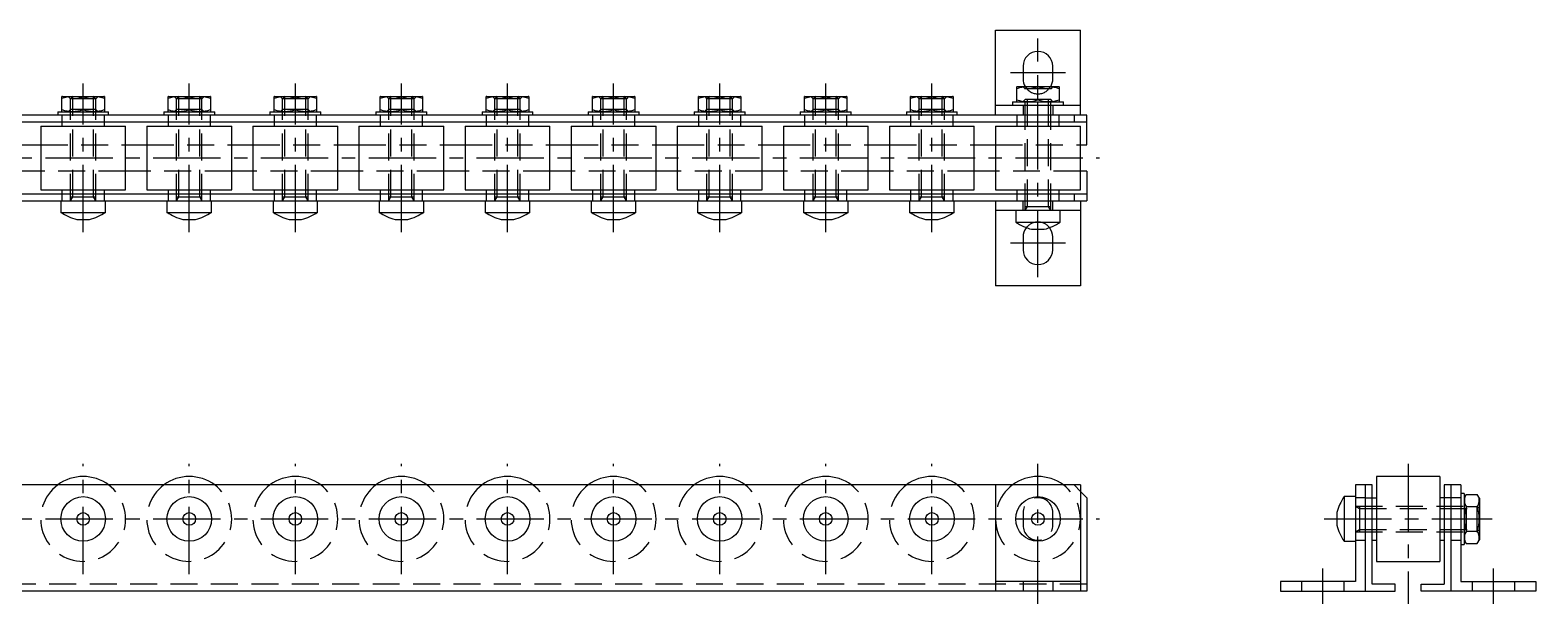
# Model space of a CAD drawing. Extents: x -3 to 704, y -8 to 142.
# Drawn here: x 349 to 703.8, y 7 to 142.1 of the extents above; entities that cross this region are included whole.
import ezdxf

# ---------------------------------------------------------------- set-up
doc = ezdxf.new("R2010")
doc.units = 0
doc.header["$LTSCALE"] = 0.5
doc.linetypes.add('CENTER', pattern=[50.8, 31.75, -6.35, 6.35, -6.35])
doc.linetypes.add('DASHED', pattern=[19.05, 12.7, -6.35])
for name, color, linetype in [('MSM_CENTER', 1, 'CENTER'), ('MSM_CONTINUOUS', 7, 'CONTINUOUS'), ('MSM_DASHED', 4, 'DASHED')]:
    doc.layers.add(name, color=color, linetype=linetype)

msp = doc.modelspace()

# ---------------------------------------------------------------- linework, layer by layer
at = {"layer": 'MSM_CENTER'}
for p, q in [((586.5, 83.91), (586.5, 140.11)), ((580, 132.11), (593, 132.11)), ((361.5, 94.51), (361.5, 129.51)), ((386.5, 94.51), (386.5, 129.51)), ((411.5, 94.51), (411.5, 129.51)), ((436.5, 94.51), (436.5, 129.51)), ((461.5, 94.51), (461.5, 129.51)), ((486.5, 94.51), (486.5, 129.51)), ((511.5, 94.51), (511.5, 129.51)), ((536.5, 94.51), (536.5, 129.51)), ((561.5, 94.51), (561.5, 129.51)), ((-3, 112.01), (601, 112.01)), ((593, 91.91), (580, 91.91)), ((361.5, 14), (361.5, 40)), ((386.5, 14), (386.5, 40)), ((411.5, 14), (411.5, 40)), ((436.5, 14), (436.5, 40)), ((461.5, 14), (461.5, 40)), ((486.5, 14), (486.5, 40)), ((511.5, 14), (511.5, 40)), ((536.5, 14), (536.5, 40)), ((561.5, 14), (561.5, 40)), ((586.5, 7), (586.5, 40)), ((673.74, 40), (673.74, 7)), ((-3, 27), (601, 27)), ((653.94, 27), (693.54, 27)), ((653.64, 7), (653.64, 15.3)), ((693.84, 7), (693.84, 15.3))]:
    msp.add_line(p, q, dxfattribs=at)
at = {"layer": 'MSM_CONTINUOUS'}
for p, q in [((576.5, 122.11), (576.5, 142.11)), ((576.5, 142.11), (596.5, 142.11)), ((596.5, 122.11), (596.5, 142.11)), ((583, 133.61), (583, 130.61)), ((590, 130.61), (590, 133.61)), ((581.6, 128.81), (581.5, 128.75)), ((581.5, 125.27), (581.5, 128.75)), ((581.6, 128.81), (591.4, 128.81)), ((586.5, 125.72), (586.5, 128.31)), ((591.5, 128.75), (591.4, 128.81)), ((591.5, 128.75), (591.5, 125.27)), ((356.6, 126.51), (356.5, 126.45)), ((356.5, 122.97), (356.5, 126.45)), ((356.6, 126.51), (366.4, 126.51)), ((361.5, 123.42), (361.5, 126.01)), ((366.5, 126.45), (366.4, 126.51)), ((366.5, 126.45), (366.5, 122.97)), ((381.6, 126.51), (381.5, 126.45)), ((381.5, 122.97), (381.5, 126.45)), ((381.6, 126.51), (391.4, 126.51)), ((386.5, 123.42), (386.5, 126.01)), ((391.5, 126.45), (391.4, 126.51)), ((391.5, 126.45), (391.5, 122.97)), ((406.6, 126.51), (406.5, 126.45)), ((406.5, 122.97), (406.5, 126.45)), ((406.6, 126.51), (416.4, 126.51)), ((411.5, 123.42), (411.5, 126.01)), ((416.5, 126.45), (416.4, 126.51)), ((416.5, 126.45), (416.5, 122.97)), ((431.6, 126.51), (431.5, 126.45)), ((431.5, 122.97), (431.5, 126.45)), ((431.6, 126.51), (441.4, 126.51)), ((436.5, 123.42), (436.5, 126.01)), ((441.5, 126.45), (441.4, 126.51)), ((441.5, 126.45), (441.5, 122.97)), ((456.6, 126.51), (456.5, 126.45)), ((456.5, 122.97), (456.5, 126.45)), ((456.6, 126.51), (466.4, 126.51)), ((461.5, 123.42), (461.5, 126.01)), ((466.5, 126.45), (466.4, 126.51)), ((466.5, 126.45), (466.5, 122.97)), ((481.6, 126.51), (481.5, 126.45)), ((481.5, 122.97), (481.5, 126.45)), ((481.6, 126.51), (491.4, 126.51)), ((486.5, 123.42), (486.5, 126.01)), ((491.5, 126.45), (491.4, 126.51)), ((491.5, 126.45), (491.5, 122.97)), ((506.6, 126.51), (506.5, 126.45)), ((506.5, 122.97), (506.5, 126.45)), ((506.6, 126.51), (516.4, 126.51)), ((511.5, 123.42), (511.5, 126.01)), ((516.5, 126.45), (516.4, 126.51)), ((516.5, 126.45), (516.5, 122.97)), ((531.6, 126.51), (531.5, 126.45)), ((531.5, 122.97), (531.5, 126.45)), ((531.6, 126.51), (541.4, 126.51)), ((536.5, 123.42), (536.5, 126.01)), ((541.5, 126.45), (541.4, 126.51)), ((541.5, 126.45), (541.5, 122.97)), ((556.6, 126.51), (556.5, 126.45)), ((556.5, 122.97), (556.5, 126.45)), ((556.6, 126.51), (566.4, 126.51)), ((561.5, 123.42), (561.5, 126.01)), ((566.5, 126.45), (566.4, 126.51)), ((566.5, 126.45), (566.5, 122.97)), ((576.5, 124.41), (596.5, 124.41)), ((580.5, 125.21), (580.5, 124.41)), ((580.5, 125.21), (592.5, 125.21)), ((581.5, 125.27), (581.6, 125.21)), ((591.4, 125.21), (591.5, 125.27)), ((592.5, 124.41), (592.5, 125.21)), ((598, 122.11), (0, 122.11)), ((355.5, 122.91), (355.5, 122.11)), ((355.5, 122.91), (367.5, 122.91)), ((356.5, 122.97), (356.6, 122.91)), ((366.4, 122.91), (366.5, 122.97)), ((367.5, 122.11), (367.5, 122.91)), ((380.5, 122.91), (380.5, 122.11)), ((380.5, 122.91), (392.5, 122.91)), ((381.5, 122.97), (381.6, 122.91)), ((391.4, 122.91), (391.5, 122.97)), ((392.5, 122.11), (392.5, 122.91)), ((405.5, 122.91), (405.5, 122.11)), ((405.5, 122.91), (417.5, 122.91)), ((406.5, 122.97), (406.6, 122.91)), ((416.4, 122.91), (416.5, 122.97)), ((417.5, 122.11), (417.5, 122.91)), ((430.5, 122.91), (430.5, 122.11)), ((430.5, 122.91), (442.5, 122.91)), ((431.5, 122.97), (431.6, 122.91)), ((441.4, 122.91), (441.5, 122.97)), ((442.5, 122.11), (442.5, 122.91)), ((455.5, 122.91), (455.5, 122.11)), ((455.5, 122.91), (467.5, 122.91)), ((456.5, 122.97), (456.6, 122.91)), ((466.4, 122.91), (466.5, 122.97)), ((467.5, 122.11), (467.5, 122.91)), ((480.5, 122.91), (480.5, 122.11)), ((480.5, 122.91), (492.5, 122.91)), ((481.5, 122.97), (481.6, 122.91)), ((491.4, 122.91), (491.5, 122.97)), ((492.5, 122.11), (492.5, 122.91)), ((505.5, 122.91), (505.5, 122.11)), ((505.5, 122.91), (517.5, 122.91)), ((506.5, 122.97), (506.6, 122.91)), ((516.4, 122.91), (516.5, 122.97)), ((517.5, 122.11), (517.5, 122.91)), ((530.5, 122.91), (530.5, 122.11)), ((530.5, 122.91), (542.5, 122.91)), ((531.5, 122.97), (531.6, 122.91)), ((541.4, 122.91), (541.5, 122.97)), ((542.5, 122.11), (542.5, 122.91)), ((555.5, 122.91), (555.5, 122.11)), ((555.5, 122.91), (567.5, 122.91)), ((556.5, 122.97), (556.6, 122.91)), ((566.4, 122.91), (566.5, 122.97)), ((567.5, 122.11), (567.5, 122.91)), ((595, 122.11), (595, 120.51)), ((598, 115.11), (598, 122.11)), ((0, 120.51), (598, 120.51)), ((351.5, 119.51), (351.5, 104.51)), ((351.5, 119.51), (371.5, 119.51)), ((356.5, 120.51), (356.5, 119.51)), ((366.5, 119.51), (366.5, 120.51)), ((371.5, 104.51), (371.5, 119.51)), ((376.5, 119.51), (376.5, 104.51)), ((376.5, 119.51), (396.5, 119.51)), ((381.5, 120.51), (381.5, 119.51)), ((391.5, 119.51), (391.5, 120.51)), ((396.5, 104.51), (396.5, 119.51)), ((401.5, 119.51), (401.5, 104.51)), ((401.5, 119.51), (421.5, 119.51)), ((406.5, 120.51), (406.5, 119.51)), ((416.5, 119.51), (416.5, 120.51)), ((421.5, 104.51), (421.5, 119.51)), ((426.5, 119.51), (426.5, 104.51)), ((426.5, 119.51), (446.5, 119.51)), ((431.5, 120.51), (431.5, 119.51)), ((441.5, 119.51), (441.5, 120.51)), ((446.5, 104.51), (446.5, 119.51)), ((451.5, 119.51), (451.5, 104.51)), ((451.5, 119.51), (471.5, 119.51)), ((456.5, 120.51), (456.5, 119.51)), ((466.5, 119.51), (466.5, 120.51)), ((471.5, 104.51), (471.5, 119.51)), ((476.5, 119.51), (476.5, 104.51)), ((476.5, 119.51), (496.5, 119.51)), ((481.5, 120.51), (481.5, 119.51)), ((491.5, 119.51), (491.5, 120.51)), ((496.5, 104.51), (496.5, 119.51)), ((501.5, 119.51), (501.5, 104.51)), ((501.5, 119.51), (521.5, 119.51)), ((506.5, 120.51), (506.5, 119.51)), ((516.5, 119.51), (516.5, 120.51)), ((521.5, 104.51), (521.5, 119.51)), ((526.5, 119.51), (526.5, 104.51)), ((526.5, 119.51), (546.5, 119.51)), ((531.5, 120.51), (531.5, 119.51)), ((541.5, 119.51), (541.5, 120.51)), ((546.5, 104.51), (546.5, 119.51)), ((551.5, 119.51), (551.5, 104.51)), ((551.5, 119.51), (571.5, 119.51)), ((556.5, 120.51), (556.5, 119.51)), ((566.5, 119.51), (566.5, 120.51)), ((571.5, 104.51), (571.5, 119.51)), ((576.5, 119.51), (576.5, 104.51)), ((576.5, 119.51), (596.5, 119.51)), ((581.5, 120.51), (581.5, 119.51)), ((591.5, 119.51), (591.5, 120.51)), ((596.5, 104.51), (596.5, 119.51)), ((346.5, 115.11), (351.5, 115.11)), ((371.5, 115.11), (376.5, 115.11)), ((396.5, 115.11), (401.5, 115.11)), ((421.5, 115.11), (426.5, 115.11)), ((446.5, 115.11), (451.5, 115.11)), ((471.5, 115.11), (476.5, 115.11)), ((496.5, 115.11), (501.5, 115.11)), ((521.5, 115.11), (526.5, 115.11)), ((546.5, 115.11), (551.5, 115.11)), ((571.5, 115.11), (576.5, 115.11)), ((596.5, 115.11), (598, 115.11)), ((351.5, 108.91), (346.5, 108.91)), ((376.5, 108.91), (371.5, 108.91)), ((401.5, 108.91), (396.5, 108.91)), ((426.5, 108.91), (421.5, 108.91)), ((451.5, 108.91), (446.5, 108.91)), ((476.5, 108.91), (471.5, 108.91)), ((501.5, 108.91), (496.5, 108.91)), ((526.5, 108.91), (521.5, 108.91)), ((551.5, 108.91), (546.5, 108.91)), ((576.5, 108.91), (571.5, 108.91)), ((598, 108.91), (596.5, 108.91)), ((598, 108.91), (598, 101.91)), ((598, 103.51), (0, 103.51)), ((351.5, 104.51), (371.5, 104.51)), ((356.5, 104.51), (356.5, 103.51)), ((366.5, 103.51), (366.5, 104.51)), ((376.5, 104.51), (396.5, 104.51)), ((381.5, 104.51), (381.5, 103.51)), ((391.5, 103.51), (391.5, 104.51)), ((401.5, 104.51), (421.5, 104.51)), ((406.5, 104.51), (406.5, 103.51)), ((416.5, 103.51), (416.5, 104.51)), ((426.5, 104.51), (446.5, 104.51)), ((431.5, 104.51), (431.5, 103.51)), ((441.5, 103.51), (441.5, 104.51)), ((451.5, 104.51), (471.5, 104.51)), ((456.5, 104.51), (456.5, 103.51)), ((466.5, 103.51), (466.5, 104.51)), ((476.5, 104.51), (496.5, 104.51)), ((481.5, 104.51), (481.5, 103.51)), ((491.5, 103.51), (491.5, 104.51)), ((501.5, 104.51), (521.5, 104.51)), ((506.5, 104.51), (506.5, 103.51)), ((516.5, 103.51), (516.5, 104.51)), ((526.5, 104.51), (546.5, 104.51)), ((531.5, 104.51), (531.5, 103.51)), ((541.5, 103.51), (541.5, 104.51)), ((551.5, 104.51), (571.5, 104.51)), ((556.5, 104.51), (556.5, 103.51)), ((566.5, 103.51), (566.5, 104.51)), ((576.5, 104.51), (596.5, 104.51)), ((581.5, 104.51), (581.5, 103.51)), ((591.5, 103.51), (591.5, 104.51)), ((595, 103.51), (595, 101.91)), ((0, 101.91), (598, 101.91)), ((356.25, 101.91), (356.25, 99.2)), ((366.75, 99.2), (366.75, 101.91)), ((381.25, 101.91), (381.25, 99.2)), ((391.75, 99.2), (391.75, 101.91)), ((406.25, 101.91), (406.25, 99.2)), ((416.75, 99.2), (416.75, 101.91)), ((431.25, 101.91), (431.25, 99.2)), ((441.75, 99.2), (441.75, 101.91)), ((456.25, 101.91), (456.25, 99.2)), ((466.75, 99.2), (466.75, 101.91)), ((481.25, 101.91), (481.25, 99.2)), ((491.75, 99.2), (491.75, 101.91)), ((506.25, 101.91), (506.25, 99.2)), ((516.75, 99.2), (516.75, 101.91)), ((531.25, 101.91), (531.25, 99.2)), ((541.75, 99.2), (541.75, 101.91)), ((556.25, 101.91), (556.25, 99.2)), ((566.75, 99.2), (566.75, 101.91)), ((576.5, 101.91), (576.5, 81.91)), ((596.5, 99.61), (576.5, 99.61)), ((581.25, 99.61), (581.25, 96.9)), ((591.75, 96.9), (591.75, 99.61)), ((596.5, 101.91), (596.5, 81.91)), ((356.25, 99.2), (366.75, 99.2)), ((360.01, 97.51), (362.99, 97.51)), ((381.25, 99.2), (391.75, 99.2)), ((385.01, 97.51), (387.99, 97.51)), ((406.25, 99.2), (416.75, 99.2)), ((410.01, 97.51), (412.99, 97.51)), ((431.25, 99.2), (441.75, 99.2)), ((435.01, 97.51), (437.99, 97.51)), ((456.25, 99.2), (466.75, 99.2)), ((460.01, 97.51), (462.99, 97.51)), ((481.25, 99.2), (491.75, 99.2)), ((485.01, 97.51), (487.99, 97.51)), ((506.25, 99.2), (516.75, 99.2)), ((510.01, 97.51), (512.99, 97.51)), ((531.25, 99.2), (541.75, 99.2)), ((535.01, 97.51), (537.99, 97.51)), ((556.25, 99.2), (566.75, 99.2)), ((560.01, 97.51), (562.99, 97.51)), ((581.25, 96.9), (591.75, 96.9)), ((583, 93.41), (583, 90.41)), ((585.01, 95.21), (587.99, 95.21)), ((590, 90.41), (590, 93.41)), ((596.5, 81.91), (576.5, 81.91)), ((666.24, 37), (666.24, 17)), ((681.24, 37), (666.24, 37)), ((681.24, 37), (681.24, 17)), ((596.5, 35), (1.5, 35)), ((576.5, 35), (576.5, 10)), ((596.5, 35), (596.5, 10)), ((596.5, 33.5), (598, 32)), ((598, 32), (598, 10)), ((658.63, 32.25), (658.63, 21.75)), ((661.34, 32.25), (658.63, 32.25)), ((665.24, 35), (661.34, 35)), ((661.34, 35), (661.34, 12.3)), ((663.64, 35), (663.64, 10)), ((663.64, 32), (666.24, 32)), ((665.24, 11.6), (665.24, 35)), ((683.84, 32), (681.24, 32)), ((682.24, 35), (682.24, 11.6)), ((686.14, 35), (682.24, 35)), ((683.84, 10), (683.84, 35)), ((686.14, 35), (686.14, 12.3)), ((686.94, 33), (686.14, 33)), ((686.94, 33), (686.94, 21)), ((687.44, 32.77), (686.94, 31.9)), ((687.44, 32.77), (690.03, 32.77)), ((690.54, 31.9), (690.03, 32.77)), ((656.94, 28.49), (656.94, 25.51)), ((687.44, 29.89), (690.03, 29.89)), ((690.54, 31.9), (690.54, 22.1)), ((658.63, 21.75), (661.34, 21.75)), ((665.24, 22), (666.24, 22)), ((681.24, 22), (682.24, 22)), ((686.94, 22.1), (687.44, 21.23)), ((687.44, 24.11), (690.03, 24.11)), ((690.03, 21.23), (690.54, 22.1)), ((686.14, 21), (686.94, 21)), ((687.44, 21.23), (690.03, 21.23)), ((666.24, 17), (681.24, 17)), ((596.5, 12.3), (576.5, 12.3)), ((661.34, 12.3), (643.64, 12.3)), ((643.64, 12.3), (643.64, 10)), ((670.64, 11.6), (665.24, 11.6)), ((670.64, 10), (670.64, 11.6)), ((676.84, 11.6), (682.24, 11.6)), ((676.84, 10), (676.84, 11.6)), ((686.14, 12.3), (703.84, 12.3)), ((703.84, 12.3), (703.84, 10)), ((598, 10), (0, 10)), ((643.64, 10), (670.64, 10)), ((703.84, 10), (676.84, 10))]:
    msp.add_line(p, q, dxfattribs=at)
for centre, radius in [((361.5, 27), 5.25), ((386.5, 27), 5.25), ((411.5, 27), 5.25), ((436.5, 27), 5.25), ((461.5, 27), 5.25), ((486.5, 27), 5.25), ((511.5, 27), 5.25), ((536.5, 27), 5.25), ((561.5, 27), 5.25), ((586.5, 27), 5.25), ((361.5, 27), 1.49), ((386.5, 27), 1.49), ((411.5, 27), 1.49), ((436.5, 27), 1.49), ((461.5, 27), 1.49), ((486.5, 27), 1.49), ((511.5, 27), 1.49), ((536.5, 27), 1.49), ((561.5, 27), 1.49), ((586.5, 27), 1.49)]:
    msp.add_circle(centre, radius, dxfattribs=at)
for centre, radius, start, end in [((586.5, 133.61), 3.5, 0, 180), ((584, 121.38), 7.37, 70.1592, 109.8408), ((586.5, 130.61), 3.5, 180, 210.9497), ((589, 121.38), 7.37, 70.1592, 109.8408), ((586.5, 130.61), 3.5, 329.0503, 0), ((359, 119.08), 7.37, 70.1592, 109.8408), ((364, 119.08), 7.37, 70.1592, 109.8408), ((384, 119.08), 7.37, 70.1592, 109.8408), ((389, 119.08), 7.37, 70.1592, 109.8408), ((409, 119.08), 7.37, 70.1592, 109.8408), ((414, 119.08), 7.37, 70.1592, 109.8408), ((434, 119.08), 7.37, 70.1592, 109.8408), ((439, 119.08), 7.37, 70.1592, 109.8408), ((459, 119.08), 7.37, 70.1592, 109.8408), ((464, 119.08), 7.37, 70.1592, 109.8408), ((484, 119.08), 7.37, 70.1592, 109.8408), ((489, 119.08), 7.37, 70.1592, 109.8408), ((509, 119.08), 7.37, 70.1592, 109.8408), ((514, 119.08), 7.37, 70.1592, 109.8408), ((534, 119.08), 7.37, 70.1592, 109.8408), ((539, 119.08), 7.37, 70.1592, 109.8408), ((559, 119.08), 7.37, 70.1592, 109.8408), ((564, 119.08), 7.37, 70.1592, 109.8408), ((584, 132.64), 7.37, 250.1592, 289.8408), ((589, 132.64), 7.37, 250.1592, 289.8408), ((359, 130.34), 7.37, 250.1592, 289.8408), ((364, 130.34), 7.37, 250.1592, 289.8408), ((384, 130.34), 7.37, 250.1592, 289.8408), ((389, 130.34), 7.37, 250.1592, 289.8408), ((409, 130.34), 7.37, 250.1592, 289.8408), ((414, 130.34), 7.37, 250.1592, 289.8408), ((434, 130.34), 7.37, 250.1592, 289.8408), ((439, 130.34), 7.37, 250.1592, 289.8408), ((459, 130.34), 7.37, 250.1592, 289.8408), ((464, 130.34), 7.37, 250.1592, 289.8408), ((484, 130.34), 7.37, 250.1592, 289.8408), ((489, 130.34), 7.37, 250.1592, 289.8408), ((509, 130.34), 7.37, 250.1592, 289.8408), ((514, 130.34), 7.37, 250.1592, 289.8408), ((534, 130.34), 7.37, 250.1592, 289.8408), ((539, 130.34), 7.37, 250.1592, 289.8408), ((559, 130.34), 7.37, 250.1592, 289.8408), ((564, 130.34), 7.37, 250.1592, 289.8408), ((363.04, 109.25), 12.12, 235.9445, 255.5214), ((359.96, 109.25), 12.12, 284.4786, 304.0555), ((388.04, 109.25), 12.12, 235.9445, 255.5214), ((384.96, 109.25), 12.12, 284.4786, 304.0555), ((413.04, 109.25), 12.12, 235.9445, 255.5214), ((409.96, 109.25), 12.12, 284.4786, 304.0555), ((438.04, 109.25), 12.12, 235.9445, 255.5214), ((434.96, 109.25), 12.12, 284.4786, 304.0555), ((463.04, 109.25), 12.12, 235.9445, 255.5214), ((459.96, 109.25), 12.12, 284.4786, 304.0555), ((488.04, 109.25), 12.12, 235.9445, 255.5214), ((484.96, 109.25), 12.12, 284.4786, 304.0555), ((513.04, 109.25), 12.12, 235.9445, 255.5214), ((509.96, 109.25), 12.12, 284.4786, 304.0555), ((538.04, 109.25), 12.12, 235.9445, 255.5214), ((534.96, 109.25), 12.12, 284.4786, 304.0555), ((563.04, 109.25), 12.12, 235.9445, 255.5214), ((559.96, 109.25), 12.12, 284.4786, 304.0555), ((588.04, 106.95), 12.12, 235.9445, 255.5214), ((584.96, 106.95), 12.12, 284.4786, 304.0555), ((586.5, 93.41), 3.5, 141.2477, 180), ((586.5, 93.41), 3.5, 0, 38.7523), ((586.5, 90.41), 3.5, 180, 0), ((361.5, 27), 10, 53.1301, 126.8699), ((386.5, 27), 10, 53.1301, 126.8699), ((411.5, 27), 10, 53.1301, 126.8699), ((436.5, 27), 10, 53.1301, 126.8699), ((461.5, 27), 10, 53.1301, 126.8699), ((486.5, 27), 10, 53.1301, 126.8699), ((511.5, 27), 10, 53.1301, 126.8699), ((536.5, 27), 10, 53.1301, 126.8699), ((561.5, 27), 10, 53.1301, 126.8699), ((586.5, 27), 10, 53.1301, 126.8699), ((668.67, 25.46), 12.12, 145.9445, 165.5214), ((689.55, 31.33), 2.56, 154.3574, 214.3573), ((687.92, 31.33), 2.56, 325.6427, 25.6426), ((696.6, 27), 9.61, 162.5124, 197.4876), ((680.87, 27), 9.61, 342.5124, 17.4876), ((668.67, 28.54), 12.12, 194.4786, 214.0555), ((689.55, 22.67), 2.56, 145.6427, 205.6426), ((687.92, 22.67), 2.56, 334.3574, 34.3573)]:
    msp.add_arc(centre, radius, start, end, dxfattribs=at)
at = {"layer": 'MSM_DASHED'}
for p, q in [((582.96, 128.81), (583.5, 128.27)), ((584.04, 128.81), (583.5, 128.27)), ((583.5, 99.61), (583.5, 128.27)), ((589.5, 128.27), (583.5, 128.27)), ((584.04, 100.55), (584.04, 128.81)), ((588.96, 100.55), (588.96, 128.81)), ((588.96, 128.81), (589.5, 128.27)), ((590.04, 128.81), (589.5, 128.27)), ((589.5, 99.61), (589.5, 128.27)), ((357.96, 126.51), (358.5, 125.97)), ((359.04, 126.51), (358.5, 125.97)), ((364.5, 125.97), (358.5, 125.97)), ((358.5, 101.91), (358.5, 125.97)), ((359.04, 102.85), (359.04, 126.51)), ((363.96, 126.51), (364.5, 125.97)), ((363.96, 102.85), (363.96, 126.51)), ((365.04, 126.51), (364.5, 125.97)), ((364.5, 101.91), (364.5, 125.97)), ((382.96, 126.51), (383.5, 125.97)), ((384.04, 126.51), (383.5, 125.97)), ((389.5, 125.97), (383.5, 125.97)), ((383.5, 101.91), (383.5, 125.97)), ((384.04, 102.85), (384.04, 126.51)), ((388.96, 126.51), (389.5, 125.97)), ((388.96, 102.85), (388.96, 126.51)), ((390.04, 126.51), (389.5, 125.97)), ((389.5, 101.91), (389.5, 125.97)), ((407.96, 126.51), (408.5, 125.97)), ((409.04, 126.51), (408.5, 125.97)), ((414.5, 125.97), (408.5, 125.97)), ((408.5, 101.91), (408.5, 125.97)), ((409.04, 102.85), (409.04, 126.51)), ((413.96, 126.51), (414.5, 125.97)), ((413.96, 102.85), (413.96, 126.51)), ((415.04, 126.51), (414.5, 125.97)), ((414.5, 101.91), (414.5, 125.97)), ((432.96, 126.51), (433.5, 125.97)), ((434.04, 126.51), (433.5, 125.97)), ((439.5, 125.97), (433.5, 125.97)), ((433.5, 101.91), (433.5, 125.97)), ((434.04, 102.85), (434.04, 126.51)), ((438.96, 126.51), (439.5, 125.97)), ((438.96, 102.85), (438.96, 126.51)), ((440.04, 126.51), (439.5, 125.97)), ((439.5, 101.91), (439.5, 125.97)), ((457.96, 126.51), (458.5, 125.97)), ((459.04, 126.51), (458.5, 125.97)), ((464.5, 125.97), (458.5, 125.97)), ((458.5, 101.91), (458.5, 125.97)), ((459.04, 102.85), (459.04, 126.51)), ((463.96, 126.51), (464.5, 125.97)), ((463.96, 102.85), (463.96, 126.51)), ((465.04, 126.51), (464.5, 125.97)), ((464.5, 101.91), (464.5, 125.97)), ((482.96, 126.51), (483.5, 125.97)), ((484.04, 126.51), (483.5, 125.97)), ((489.5, 125.97), (483.5, 125.97)), ((483.5, 101.91), (483.5, 125.97)), ((484.04, 102.85), (484.04, 126.51)), ((488.96, 126.51), (489.5, 125.97)), ((488.96, 102.85), (488.96, 126.51)), ((490.04, 126.51), (489.5, 125.97)), ((489.5, 101.91), (489.5, 125.97)), ((507.96, 126.51), (508.5, 125.97)), ((509.04, 126.51), (508.5, 125.97)), ((514.5, 125.97), (508.5, 125.97)), ((508.5, 101.91), (508.5, 125.97)), ((509.04, 102.85), (509.04, 126.51)), ((513.96, 126.51), (514.5, 125.97)), ((513.96, 102.85), (513.96, 126.51)), ((515.04, 126.51), (514.5, 125.97)), ((514.5, 101.91), (514.5, 125.97)), ((532.96, 126.51), (533.5, 125.97)), ((534.04, 126.51), (533.5, 125.97)), ((539.5, 125.97), (533.5, 125.97)), ((533.5, 101.91), (533.5, 125.97)), ((534.04, 102.85), (534.04, 126.51)), ((538.96, 126.51), (539.5, 125.97)), ((538.96, 102.85), (538.96, 126.51)), ((540.04, 126.51), (539.5, 125.97)), ((539.5, 101.91), (539.5, 125.97)), ((557.96, 126.51), (558.5, 125.97)), ((559.04, 126.51), (558.5, 125.97)), ((564.5, 125.97), (558.5, 125.97)), ((558.5, 101.91), (558.5, 125.97)), ((559.04, 102.85), (559.04, 126.51)), ((563.96, 126.51), (564.5, 125.97)), ((563.96, 102.85), (563.96, 126.51)), ((565.04, 126.51), (564.5, 125.97)), ((564.5, 101.91), (564.5, 125.97)), ((582.96, 125.21), (583.5, 125.75)), ((583, 124.41), (583, 122.11)), ((589.5, 125.75), (583.5, 125.75)), ((590.04, 125.21), (589.5, 125.75)), ((590, 124.41), (590, 122.11)), ((356.5, 122.11), (356.5, 120.51)), ((357.96, 122.91), (358.5, 123.45)), ((364.5, 123.45), (358.5, 123.45)), ((365.04, 122.91), (364.5, 123.45)), ((366.5, 120.51), (366.5, 122.11)), ((381.5, 122.11), (381.5, 120.51)), ((382.96, 122.91), (383.5, 123.45)), ((389.5, 123.45), (383.5, 123.45)), ((390.04, 122.91), (389.5, 123.45)), ((391.5, 120.51), (391.5, 122.11)), ((406.5, 122.11), (406.5, 120.51)), ((407.96, 122.91), (408.5, 123.45)), ((414.5, 123.45), (408.5, 123.45)), ((415.04, 122.91), (414.5, 123.45)), ((416.5, 120.51), (416.5, 122.11)), ((431.5, 122.11), (431.5, 120.51)), ((432.96, 122.91), (433.5, 123.45)), ((439.5, 123.45), (433.5, 123.45)), ((440.04, 122.91), (439.5, 123.45)), ((441.5, 120.51), (441.5, 122.11)), ((456.5, 122.11), (456.5, 120.51)), ((457.96, 122.91), (458.5, 123.45)), ((464.5, 123.45), (458.5, 123.45)), ((465.04, 122.91), (464.5, 123.45)), ((466.5, 120.51), (466.5, 122.11)), ((481.5, 122.11), (481.5, 120.51)), ((482.96, 122.91), (483.5, 123.45)), ((489.5, 123.45), (483.5, 123.45)), ((490.04, 122.91), (489.5, 123.45)), ((491.5, 120.51), (491.5, 122.11)), ((506.5, 122.11), (506.5, 120.51)), ((507.96, 122.91), (508.5, 123.45)), ((514.5, 123.45), (508.5, 123.45)), ((515.04, 122.91), (514.5, 123.45)), ((516.5, 120.51), (516.5, 122.11)), ((531.5, 122.11), (531.5, 120.51)), ((532.96, 122.91), (533.5, 123.45)), ((539.5, 123.45), (533.5, 123.45)), ((540.04, 122.91), (539.5, 123.45)), ((541.5, 120.51), (541.5, 122.11)), ((556.5, 122.11), (556.5, 120.51)), ((557.96, 122.91), (558.5, 123.45)), ((564.5, 123.45), (558.5, 123.45)), ((565.04, 122.91), (564.5, 123.45)), ((566.5, 120.51), (566.5, 122.11)), ((581.5, 122.11), (581.5, 120.51)), ((591.5, 120.51), (591.5, 122.11)), ((351.5, 115.11), (371.5, 115.11)), ((376.5, 115.11), (396.5, 115.11)), ((401.5, 115.11), (421.5, 115.11)), ((426.5, 115.11), (446.5, 115.11)), ((451.5, 115.11), (471.5, 115.11)), ((476.5, 115.11), (496.5, 115.11)), ((501.5, 115.11), (521.5, 115.11)), ((526.5, 115.11), (546.5, 115.11)), ((551.5, 115.11), (571.5, 115.11)), ((576.5, 115.11), (596.5, 115.11)), ((371.5, 108.91), (351.5, 108.91)), ((396.5, 108.91), (376.5, 108.91)), ((421.5, 108.91), (401.5, 108.91)), ((446.5, 108.91), (426.5, 108.91)), ((471.5, 108.91), (451.5, 108.91)), ((496.5, 108.91), (476.5, 108.91)), ((521.5, 108.91), (501.5, 108.91)), ((546.5, 108.91), (526.5, 108.91)), ((571.5, 108.91), (551.5, 108.91)), ((596.5, 108.91), (576.5, 108.91)), ((356.5, 103.51), (356.5, 101.91)), ((366.5, 101.91), (366.5, 103.51)), ((381.5, 103.51), (381.5, 101.91)), ((391.5, 101.91), (391.5, 103.51)), ((406.5, 103.51), (406.5, 101.91)), ((416.5, 101.91), (416.5, 103.51)), ((431.5, 103.51), (431.5, 101.91)), ((441.5, 101.91), (441.5, 103.51)), ((456.5, 103.51), (456.5, 101.91)), ((466.5, 101.91), (466.5, 103.51)), ((481.5, 103.51), (481.5, 101.91)), ((491.5, 101.91), (491.5, 103.51)), ((506.5, 103.51), (506.5, 101.91)), ((516.5, 101.91), (516.5, 103.51)), ((531.5, 103.51), (531.5, 101.91)), ((541.5, 101.91), (541.5, 103.51)), ((556.5, 103.51), (556.5, 101.91)), ((566.5, 101.91), (566.5, 103.51)), ((581.5, 103.51), (581.5, 101.91)), ((591.5, 101.91), (591.5, 103.51)), ((358.5, 102.85), (364.5, 102.85)), ((358.5, 101.91), (359.04, 102.85)), ((364.5, 101.91), (363.96, 102.85)), ((383.5, 102.85), (389.5, 102.85)), ((383.5, 101.91), (384.04, 102.85)), ((389.5, 101.91), (388.96, 102.85)), ((408.5, 102.85), (414.5, 102.85)), ((408.5, 101.91), (409.04, 102.85)), ((414.5, 101.91), (413.96, 102.85)), ((433.5, 102.85), (439.5, 102.85)), ((433.5, 101.91), (434.04, 102.85)), ((439.5, 101.91), (438.96, 102.85)), ((458.5, 102.85), (464.5, 102.85)), ((458.5, 101.91), (459.04, 102.85)), ((464.5, 101.91), (463.96, 102.85)), ((483.5, 102.85), (489.5, 102.85)), ((483.5, 101.91), (484.04, 102.85)), ((489.5, 101.91), (488.96, 102.85)), ((508.5, 102.85), (514.5, 102.85)), ((508.5, 101.91), (509.04, 102.85)), ((514.5, 101.91), (513.96, 102.85)), ((533.5, 102.85), (539.5, 102.85)), ((533.5, 101.91), (534.04, 102.85)), ((539.5, 101.91), (538.96, 102.85)), ((558.5, 102.85), (564.5, 102.85)), ((558.5, 101.91), (559.04, 102.85)), ((564.5, 101.91), (563.96, 102.85)), ((583, 99.61), (583, 101.91)), ((583.5, 99.61), (584.04, 100.55)), ((583.5, 100.55), (589.5, 100.55)), ((589.5, 99.61), (588.96, 100.55)), ((590, 99.61), (590, 101.91)), ((595, 35), (596.5, 33.5)), ((663.64, 32), (661.34, 32)), ((686.14, 32), (683.84, 32)), ((583, 28.5), (583, 25.5)), ((590, 25.5), (590, 28.5)), ((661.34, 30), (690, 30)), ((661.34, 30), (662.27, 29.46)), ((662.27, 30), (662.27, 24)), ((662.27, 29.46), (690.54, 29.46)), ((686.94, 30.54), (687.48, 30)), ((687.48, 24), (687.48, 30)), ((690.54, 30.54), (690, 30)), ((690, 24), (690, 30)), ((690.54, 29.46), (690, 30)), ((661.34, 24), (662.27, 24.54)), ((661.34, 24), (690, 24)), ((661.34, 22), (663.64, 22)), ((662.27, 24.54), (690.54, 24.54)), ((683.84, 22), (686.14, 22)), ((686.94, 23.46), (687.48, 24)), ((690.54, 24.54), (690, 24)), ((690.54, 23.46), (690, 24)), ((598, 11.6), (0, 11.6)), ((583, 12.3), (583, 10)), ((590, 12.3), (590, 10)), ((648.64, 12.3), (648.64, 10)), ((658.64, 10), (658.64, 12.3)), ((688.84, 12.3), (688.84, 10)), ((698.84, 10), (698.84, 12.3))]:
    msp.add_line(p, q, dxfattribs=at)
for centre, radius, start, end in [((586.5, 130.61), 3.5, 210.9497, 329.0503), ((586.5, 93.41), 3.5, 38.7523, 141.2477), ((361.5, 27), 10, 126.8699, 53.1301), ((386.5, 27), 10, 126.8699, 53.1301), ((411.5, 27), 10, 126.8699, 53.1301), ((436.5, 27), 10, 126.8699, 53.1301), ((461.5, 27), 10, 126.8699, 53.1301), ((486.5, 27), 10, 126.8699, 53.1301), ((511.5, 27), 10, 126.8699, 53.1301), ((536.5, 27), 10, 126.8699, 53.1301), ((561.5, 27), 10, 126.8699, 53.1301), ((586.5, 27), 10, 126.8699, 53.1301), ((586.5, 28.5), 3.5, 0, 180), ((586.5, 25.5), 3.5, 180, 0)]:
    msp.add_arc(centre, radius, start, end, dxfattribs=at)

doc.saveas('drawing.dxf')
